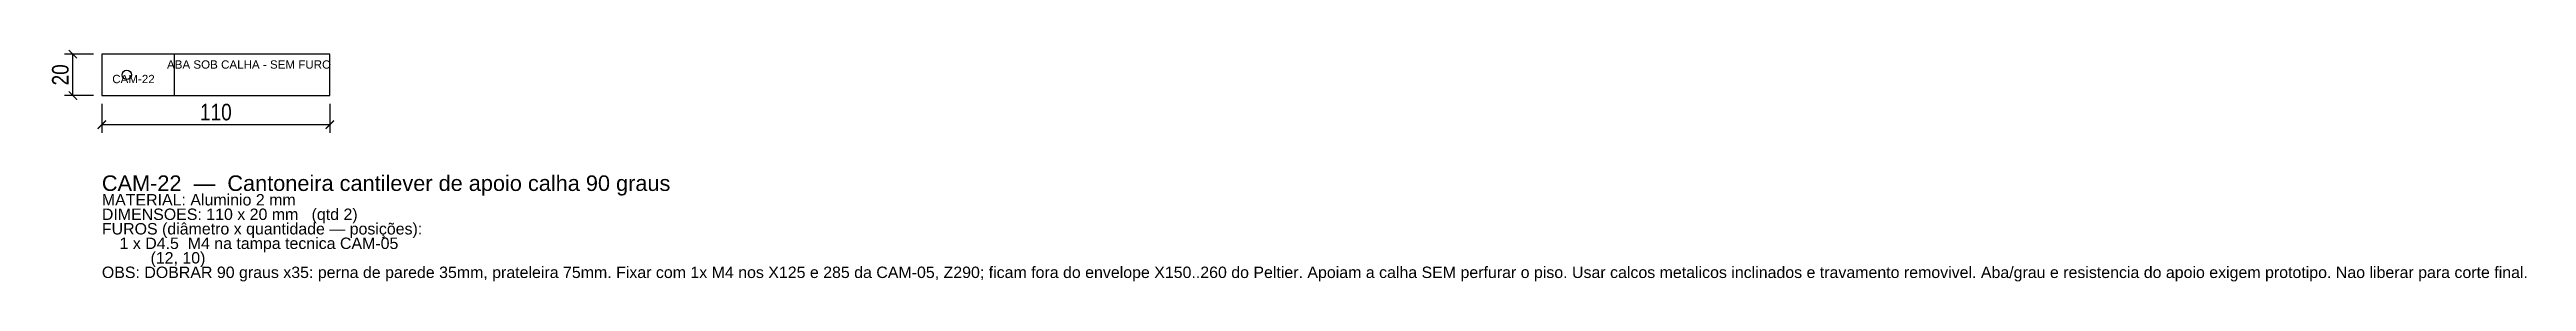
# Model space of a CAD drawing. Header units: millimetres. Extents: x -25 to 1170, y -90 to 22.
import ezdxf
from ezdxf.enums import TextEntityAlignment as Align

# ---------------------------------------------------------------- set-up
doc = ezdxf.new("R2010")
doc.units = ezdxf.units.MM
for name, color, linetype in [('CORTE', 1, 'Continuous'), ('COTA', 4, 'Continuous'), ('GRAVACAO', 3, 'Continuous'), ('TEXTO', 7, 'Continuous')]:
    doc.layers.add(name, color=color, linetype=linetype)
doc.styles.add('ARIAL', font='arial.ttf')
doc.styles.add('OpenSansCondensed-Light', font='OpenSansCondensed-Light.ttf')
doc.dimstyles.new('EZDXF', dxfattribs={"dimtxt": 8, "dimasz": 4, "dimexe": 4, "dimexo": 4, "dimgap": 2, "dimtad": 1, "dimdec": 0, "dimdsep": 46, "dimtxsty": 'OpenSansCondensed-Light', "dimblk": 'ARCHTICK', "dimcen": 2.5, "dimclrd": 4, "dimclre": 4, "dimclrt": 4, "dimazin": 3, "dimtfac": 0.5, "dimtmove": 2, "dimatfit": 3})

# ---------------------------------------------------------------- blocks, each defined once
blk = doc.blocks.new('_ARCHTICK')
at = {"color": 0, "linetype": 'BYBLOCK', "const_width": 0.15}
blk.add_lwpolyline([(-0.5, -0.5), (0.5, 0.5)], dxfattribs=at)

msp = doc.modelspace()

# ---------------------------------------------------------------- linework, layer by layer
at = {"layer": 'CORTE'}
msp.add_lwpolyline([(0, 0), (110, 0), (110, 20), (0, 20)], close=True, dxfattribs=at)
msp.add_circle((12, 10), 2.25, dxfattribs=at)
at = {"layer": 'GRAVACAO'}
msp.add_line((35, 0), (35, 20), dxfattribs=at)

# ---------------------------------------------------------------- texts
at = {"layer": 'GRAVACAO', "style": 'ARIAL'}
msp.add_text('ABA SOB CALHA - SEM FURO', height=4, dxfattribs=at).set_placement((71, 15), align=Align.MIDDLE_CENTER)
msp.add_text('CAM-22', height=4, dxfattribs=at).set_placement((5, 6))
at = {"layer": 'TEXTO', "style": 'ARIAL'}
for s, height, p in [('CAM-22  —  Cantoneira cantilever de apoio calha 90 graus', 7.5, (0, -46)), ('MATERIAL: Aluminio 2 mm', 5.5, (0, -53)), ('DIMENSOES: 110 x 20 mm   (qtd 2)', 5.5, (0, -60)), ('FUROS (diâmetro x quantidade — posições):', 5.5, (0, -67)), ('    1 x D4.5  M4 na tampa tecnica CAM-05', 5.5, (0, -74)), ('OBS: DOBRAR 90 graus x35: perna de parede 35mm, prateleira 75mm. Fixar com 1x M4 nos X125 e 285 da CAM-05, Z290; ficam fora do envelope X150..260 do Peltier. Apoiam a calha SEM perfurar o piso. Usar calcos metalicos inclinados e travamento removivel. Aba/grau e resistencia do apoio exigem prototipo. Nao liberar para corte final.', 5.5, (0, -88)), ('           (12, 10)', 5.5, (0, -81))]:
    msp.add_text(s, height=height, dxfattribs=at).set_placement(p)

# ---------------------------------------------------------------- dimensions: what is measured, and where the dimension line sits
at = {"layer": 'COTA'}
msp.add_linear_dim(base=(-14, 0), p1=(0, 0), p2=(0, 20), angle=90, dimstyle='EZDXF', dxfattribs=at).render()
msp.add_linear_dim(base=(0, -14), p1=(0, 0), p2=(110, 0), dimstyle='EZDXF', dxfattribs=at).render()

doc.saveas('drawing.dxf')
